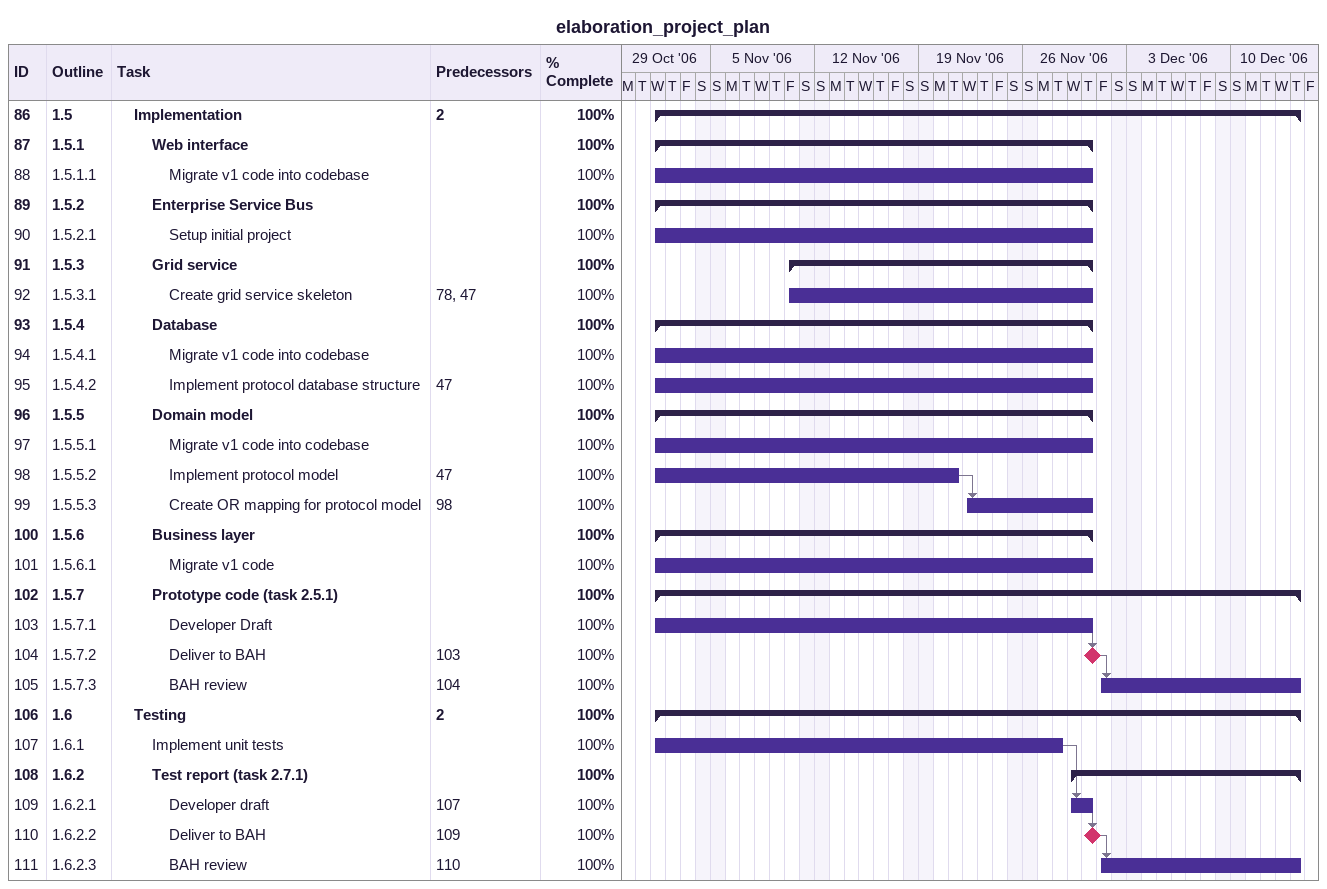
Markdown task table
elaboration_project_plan

| ID | WBS | Task | Start | Finish | Predecessors | % complete |
|---|---|---|---|---|---|---|
| 86 | 1.5 | **Implementation** | 2006-11-01 | 2006-12-14 | 2 | 100 |
| 87 | 1.5.1 | **Web interface** | 2006-11-01 | 2006-11-30 |  | 100 |
| 88 | 1.5.1.1 | Migrate v1 code into codebase | 2006-11-01 | 2006-11-30 |  | 100 |
| 89 | 1.5.2 | **Enterprise Service Bus** | 2006-11-01 | 2006-11-30 |  | 100 |
| 90 | 1.5.2.1 | Setup initial project | 2006-11-01 | 2006-11-30 |  | 100 |
| 91 | 1.5.3 | **Grid service** | 2006-11-10 | 2006-11-30 |  | 100 |
| 92 | 1.5.3.1 | Create grid service skeleton | 2006-11-10 | 2006-11-30 | 78, 47 | 100 |
| 93 | 1.5.4 | **Database** | 2006-11-01 | 2006-11-30 |  | 100 |
| 94 | 1.5.4.1 | Migrate v1 code into codebase | 2006-11-01 | 2006-11-30 |  | 100 |
| 95 | 1.5.4.2 | Implement protocol database structure | 2006-11-01 | 2006-11-30 | 47 | 100 |
| 96 | 1.5.5 | **Domain model** | 2006-11-01 | 2006-11-30 |  | 100 |
| 97 | 1.5.5.1 | Migrate v1 code into codebase | 2006-11-01 | 2006-11-30 |  | 100 |
| 98 | 1.5.5.2 | Implement protocol model | 2006-11-01 | 2006-11-21 | 47 | 100 |
| 99 | 1.5.5.3 | Create OR mapping for protocol model | 2006-11-22 | 2006-11-30 | 98 | 100 |
| 100 | 1.5.6 | **Business layer** | 2006-11-01 | 2006-11-30 |  | 100 |
| 101 | 1.5.6.1 | Migrate v1 code | 2006-11-01 | 2006-11-30 |  | 100 |
| 102 | 1.5.7 | **Prototype code (task 2.5.1)** | 2006-11-01 | 2006-12-14 |  | 100 |
| 103 | 1.5.7.1 | Developer Draft | 2006-11-01 | 2006-11-30 |  | 100 |
| 104 | 1.5.7.2 | Deliver to BAH (milestone) | 2006-11-30 | 2006-11-30 | 103 | 100 |
| 105 | 1.5.7.3 | BAH review | 2006-12-01 | 2006-12-14 | 104 | 100 |
| 106 | 1.6 | **Testing** | 2006-11-01 | 2006-12-14 | 2 | 100 |
| 107 | 1.6.1 | Implement unit tests | 2006-11-01 | 2006-11-28 |  | 100 |
| 108 | 1.6.2 | **Test report (task 2.7.1)** | 2006-11-29 | 2006-12-14 |  | 100 |
| 109 | 1.6.2.1 | Developer draft | 2006-11-29 | 2006-11-30 | 107 | 100 |
| 110 | 1.6.2.2 | Deliver to BAH (milestone) | 2006-11-30 | 2006-11-30 | 109 | 100 |
| 111 | 1.6.2.3 | BAH review | 2006-12-01 | 2006-12-14 | 110 | 100 |
